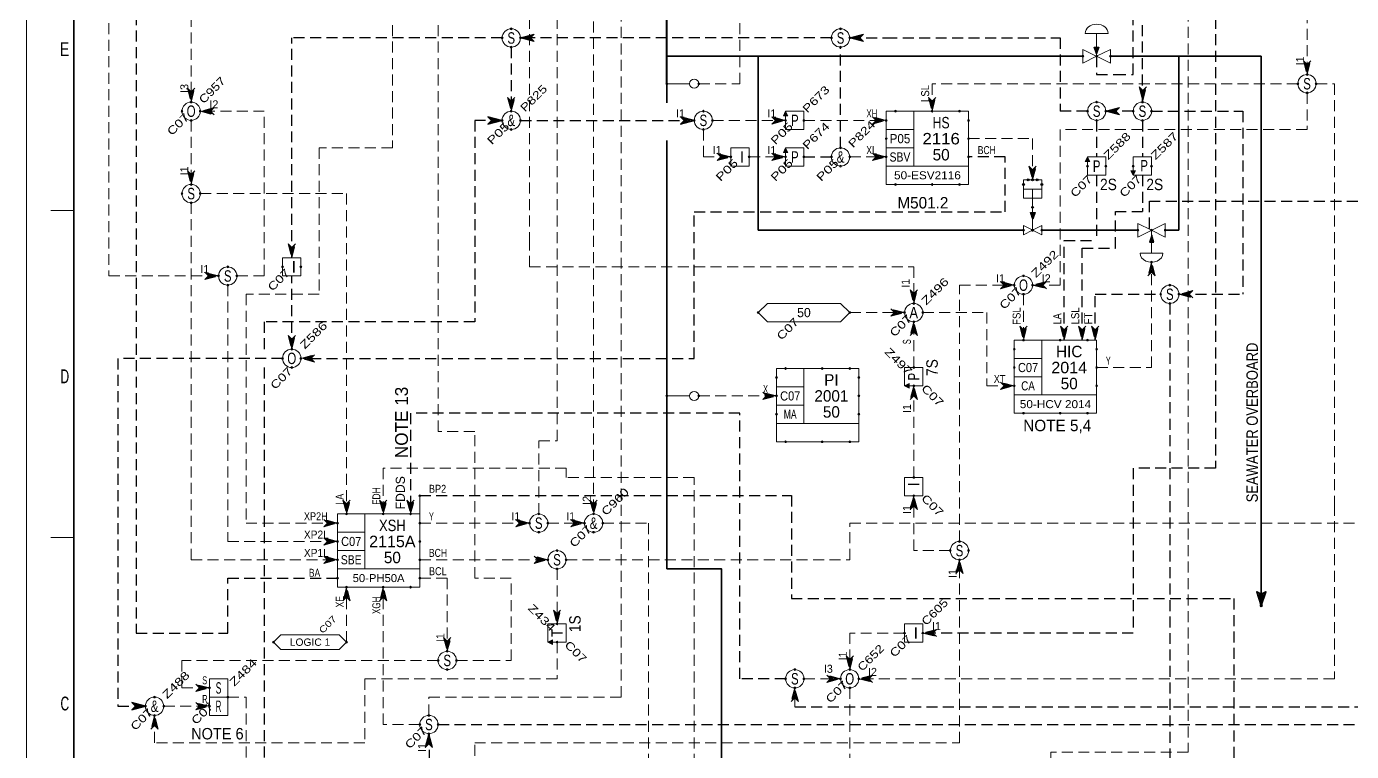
# Model space of a CAD drawing. Header units: millimetres. Extents: x 0 to 841, y 0 to 594.
# Drawn here: x 0 to 289.7, y 180.1 to 338.5 of the extents above; entities that cross this region are included whole.
import ezdxf
from ezdxf.enums import TextEntityAlignment as Align

# ---------------------------------------------------------------- set-up
doc = ezdxf.new("R2010")
doc.units = ezdxf.units.MM
doc.header["$LTSCALE"] = 0.8
doc.header["$PDMODE"] = 32
doc.header["$PDSIZE"] = 0.4
doc.linetypes.add('MEDIUM_DASHED', pattern=[4.5, 3, -1.5])
for name, color, linetype, lineweight in [('1', 7, 'Continuous', 13), ('12', 7, 'Continuous', 25), ('14', 7, 'MEDIUM_DASHED', 25), ('30', 7, 'Continuous', 35), ('34', 7, 'Continuous', 25), ('40', 7, 'Continuous', 35), ('46', 7, 'MEDIUM_DASHED', 13), ('47', 7, 'Continuous', 13), ('48', 7, 'Continuous', 13), ('50', 7, 'Continuous', 25), ('9', 7, 'Continuous', 13)]:
    doc.layers.add(name, color=color, linetype=linetype, lineweight=lineweight)
doc.layers.add('45', color=7, linetype='Continuous')

msp = doc.modelspace()

# ---------------------------------------------------------------- linework, layer by layer
at = {"layer": '1'}
for p, q in [((10.3331, 298.3181), (5.3213, 298.3181)), ((10.3331, 226.8378), (5.3213, 226.8378))]:
    msp.add_line(p, q, dxfattribs=at)
at = {"layer": '1', "lineweight": 35}
msp.add_lwpolyline([(829.263, 112.0142), (829.263, 582.2276), (10.3331, 582.2276), (10.3331, 10.3819)], dxfattribs=at)
at = {"layer": '12', "lineweight": 13}
msp.add_lwpolyline([(0, 594), (841, 594), (841, 0), (0, 0)], close=True, dxfattribs=at)
at = {"layer": '14'}
for p, q in [((244, 322), (244, 459.4472)), ((58, 288), (58, 336)), ((104, 336), (58, 336)), ((106, 334), (106, 320)), ((176, 336), (108, 336)), ((178, 312), (178, 334)), ((226, 336), (226, 320)), ((232, 320), (226, 320)), ((242, 320), (236, 320)), ((108, 318), (144, 318)), ((234, 318), (234, 310)), ((244, 318), (244, 310)), ((170, 310), (176, 310)), ((234, 306), (234, 291.7858)), ((244, 306), (244, 298.089)), ((58, 268), (58, 284)), ((252, 280), (266, 280)), ((250, 278), (250, 72)), ((20, 266), (20, 190)), ((56, 266), (20.3, 266)), ((52, 264), (52, 178)), ((86, 236.0465), (167.2402, 236.0465)), ((168, 189.8858), (605.752, 189.8858)), ((88.078, 184.052), (88.078, 150.6236))]:
    msp.add_line(p, q, dxfattribs=at)
for points in [[(260, 542), (260, 258), (260, 258), (260, 242), (242, 242), (242, 206), (196, 206)], [(234, 332), (234, 328), (238, 328), (242, 328), (242, 432), (249.8709, 432)], [(114, 370), (24, 370), (24, 206)], [(180, 336), (188, 336), (226, 336)], [(246, 320), (266, 320), (266, 280)], [(104, 318), (98, 318), (98, 274), (52, 274), (52, 268)], [(62, 266), (146, 266), (146, 298), (214, 298), (214, 310), (206, 310)], [(245.522, 294.3622), (245.522, 300.3622), (326.0339, 300.3622)], [(230.8102, 270), (230.8102, 290.1047), (238.0906, 290.1047), (238.0906, 298.089), (244, 298.089)], [(226.8898, 270), (226.8898, 291.7858), (234, 291.7858)], [(233.6646, 270), (233.6646, 280), (248, 280)], [(20, 266), (20, 190), (26, 190)], [(166, 196), (156, 196), (156, 254), (84, 254), (84, 232)], [(167.2402, 236.0465), (167.2402, 213.5252), (264, 213.5252), (264, 115.1598), (606.6252, 115.1598)], [(24, 206), (44, 206), (44, 218), (68, 218)], [(90, 186), (352, 186), (352, 202)]]:
    msp.add_lwpolyline(points, dxfattribs=at)
at = {"layer": '30'}
for p, q in [((270, 213.5), (270, 214)), ((270, 213), (270, 212.5))]:
    msp.add_line(p, q, dxfattribs=at)
for points in [[(270, 212), (269, 215), (270, 214.5), (271, 215)], [(269.5, 214.5), (270, 213), (270.5, 214.5), (270, 214)]]:
    msp.add_lwpolyline(points, close=True, dxfattribs=at)
for p in [(270, 214.5), (270, 212)]:
    msp.add_point(p, dxfattribs=at)
at = {"layer": '34'}
for points in [[(108, 336), (111, 336.8), (110.2, 336), (111, 335.2)], [(108.4, 336), (110.6, 336.6), (110, 336), (110.6, 335.4)], [(108.8, 336), (110.2, 336.4), (109.8, 336), (110.2, 335.6)], [(109.2, 336), (109.8, 336.2), (109.6, 336), (109.8, 335.8)], [(180, 336), (183, 336.8), (182.2, 336), (183, 335.2)], [(180.4, 336), (182.6, 336.6), (182, 336), (182.6, 335.4)], [(180.8, 336), (182.2, 336.4), (181.8, 336), (182.2, 335.6)], [(181.2, 336), (181.8, 336.2), (181.6, 336), (181.8, 335.8)], [(103.9063, 318), (100.9063, 318.8), (101.7063, 318), (100.9063, 317.2)], [(146, 318), (143, 318.8), (143.8, 318), (143, 317.2)], [(236, 320), (239, 320.8), (238.2, 320), (239, 319.2)], [(236.4, 320), (238.6, 320.6), (238, 320), (238.6, 319.4)], [(236.8, 320), (238.2, 320.4), (237.8, 320), (238.2, 319.6)], [(237.2, 320), (237.8, 320.2), (237.6, 320), (237.8, 319.8)], [(103.5063, 318), (101.3063, 318.6), (101.9063, 318), (101.3063, 317.4)], [(103.1063, 318), (101.7063, 318.4), (102.1063, 318), (101.7063, 317.6)], [(102.7063, 318), (102.1063, 318.2), (102.3063, 318), (102.1063, 317.8)], [(145.6, 318), (143.4, 318.6), (144, 318), (143.4, 317.4)], [(145.2, 318), (143.8, 318.4), (144.2, 318), (143.8, 317.6)], [(144.8, 318), (144.2, 318.2), (144.4, 318), (144.2, 317.8)], [(26, 190), (23, 190.8), (23.8, 190), (23, 189.2)], [(25.6, 190), (23.4, 190.6), (24, 190), (23.4, 189.4)], [(25.2, 190), (23.8, 190.4), (24.2, 190), (23.8, 189.6)], [(24.8, 190), (24.2, 190.2), (24.4, 190), (24.2, 189.8)], [(88, 184), (87.2, 181), (88, 181.8), (88.8, 181)], [(88, 183.6), (87.4, 181.4), (88, 182), (88.6, 181.4)], [(88, 183.2), (87.6, 181.8), (88, 182.2), (88.4, 181.8)], [(88, 182.8), (87.8, 182.2), (88, 182.4), (88.2, 182.2)]]:
    msp.add_lwpolyline(points, close=True, dxfattribs=at)
at = {"layer": '40'}
for p, q in [((140, 332), (140, 445.5)), ((140, 332), (168, 332)), ((160, 332), (160, 294)), ((168, 332), (231, 332)), ((237, 332), (250, 332)), ((250, 332), (270, 332)), ((252, 294), (252, 332)), ((270, 332), (270, 214.5)), ((140, 321.811), (140, 326)), ((140, 246), (140, 313.622)), ((160, 294), (218, 294)), ((222, 294), (243, 294)), ((249, 294), (252, 294)), ((140, 220), (140, 246))]:
    msp.add_line(p, q, dxfattribs=at)
at = {"layer": '40', "lineweight": 40}
msp.add_line((140, 326), (140, 430), dxfattribs=at)
at = {"layer": '40'}
msp.add_lwpolyline([(126, 100), (152, 100), (152, 220), (140, 220)], dxfattribs=at)
at = {"layer": '46'}
for p, q in [((170, 196), (178, 196)), ((168, 189.8858), (168, 194))]:
    msp.add_line(p, q, dxfattribs=at)
for points in [[(94, 200), (106, 200), (106, 218), (98, 218), (98, 250), (90, 250), (90, 470), (144, 470), (144, 514), (268, 514), (265, 514.8), (265.8, 514), (265, 513.2), (268, 514)], [(430, 500), (90, 500), (90, 486), (70, 486), (70, 344), (110, 344), (110, 292), (110, 286), (194, 286), (194, 278), (194.8, 281), (194, 280.2), (193.2, 281), (194, 278)], [(246, 468), (246, 342), (254, 342), (254, 236)], [(124, 444), (124, 232), (124.8, 235), (124, 234.2), (123.2, 235), (124, 232)], [(42, 440), (18, 440), (18, 284), (42, 284), (39, 284.8), (39.8, 284), (39, 283.2), (42, 284)], [(80, 418), (80, 312), (64, 312), (64, 280), (48, 280), (48, 230), (68, 230)], [(342, 410), (280, 410), (280, 328), (280.8, 331), (280, 330.2), (279.2, 331), (280, 328)], [(88, 188), (88, 192), (130, 192), (130, 384), (148, 384), (145, 384.8), (145.8, 384), (145, 383.2), (148, 384)], [(410, 294), (410, 336), (294, 336), (294, 376), (136, 376), (136, 348), (36, 348), (36, 322), (36.8, 325), (36, 324.2), (35.2, 325), (36, 322)], [(147, 326), (156, 326), (156, 358), (182, 358), (179, 358.8), (179.8, 358), (179, 357.2), (182, 358)], [(112, 232), (112, 248), (116, 248), (116, 356), (115.2, 353), (116, 353.8), (116.8, 353), (116, 356)], [(282, 326), (286, 326), (286, 234), (286, 234), (286, 212), (286, 212), (286, 196), (182, 196), (185, 195.2), (184.2, 196), (185, 196.8), (182, 196)], [(278, 326), (198, 326), (198, 320), (198.8, 323), (198, 322.2), (197.2, 323), (198, 320)], [(280, 324), (280, 316), (226, 316), (226, 282), (220, 282), (223, 281.2), (222.2, 282), (223, 282.8), (220, 282)], [(46, 284), (52, 284), (52, 320), (38, 320), (41, 319.2), (40.2, 320), (41, 320.8), (38, 320)], [(150, 318), (166, 318), (163, 318.8), (163.8, 318), (163, 317.2), (166, 318)], [(170, 318), (188, 318), (185, 318.8), (185.8, 318), (185, 317.2), (188, 318)], [(36, 318), (36, 304), (36.8, 307), (36, 306.2), (35.2, 307), (36, 304)], [(148, 316), (148, 310), (154, 310), (151, 310.8), (151.8, 310), (151, 309.2), (154, 310)], [(206, 314), (220, 314), (220, 305), (220.8, 308), (220, 307.2), (219.2, 308), (220, 305)], [(158, 310), (166, 310), (163, 310.8), (163.8, 310), (163, 309.2), (166, 310)], [(180, 310), (188, 310), (185, 310.8), (185.8, 310), (185, 309.2), (188, 310)], [(38, 302), (70, 302), (70, 232), (70.8, 235), (70, 234.2), (69.2, 235), (70, 232)], [(36, 300), (36, 222), (68, 222), (65, 222.8), (65.8, 222), (65, 221.2), (68, 222)], [(234.0299, 264), (246, 264), (246, 287), (245.2, 284), (246, 284.8), (246.8, 284), (246, 287)], [(44, 282), (44, 226), (68, 226), (65, 226.8), (65.8, 226), (65, 225.2), (68, 226)], [(204, 226), (204, 282), (216, 282), (213, 282.8), (213.8, 282), (213, 281.2), (216, 282)], [(218, 280), (218, 270), (218.8, 273), (218, 272.2), (217.2, 273), (218, 270)], [(180, 276), (192, 276), (189, 276.8), (189.8, 276), (189, 275.2), (192, 276)], [(196, 276), (210, 276), (210, 260), (216, 260), (213, 260.8), (213.8, 260), (213, 259.2), (216, 260)], [(194, 264), (194, 274), (193.2, 271), (194, 271.8), (194.8, 271), (194, 274)], [(147, 257.7969), (164, 257.7969), (161, 258.5969), (161.8, 257.7969), (161, 256.9969), (164, 257.7969)], [(194, 240), (194, 260), (193.2, 257), (194, 257.8), (194.8, 257), (194, 260)], [(178, 170), (146, 170), (146, 240), (118, 240), (118, 242), (78, 242), (78, 232), (78.8, 235), (78, 234.2), (77.2, 235), (78, 232)], [(202, 224), (194, 224), (194, 236), (193.2, 233), (194, 233.8), (194.8, 233), (194, 236)], [(254, 236), (254, 236), (254, 180), (224, 180), (224, 96)], [(86, 230), (110, 230), (107, 230.8), (107.8, 230), (107, 229.2), (110, 230)], [(114, 230), (122, 230), (119, 230.8), (119.8, 230), (119, 229.2), (122, 230)], [(118, 222), (180, 222), (180, 230), (522.0055, 230)], [(126, 230), (136, 230), (136, 158), (126, 158), (126, 148), (126.8, 151), (126, 150.2), (125.2, 151), (126, 148)], [(62, 168), (62, 172), (98, 172), (98, 182), (204, 182), (204, 222), (203.2, 219), (204, 219.8), (204.8, 219), (204, 222)], [(86, 222), (114, 222), (111, 222.8), (111.8, 222), (111, 221.2), (114, 222)], [(86, 218), (92, 218), (92, 202), (92.8, 205), (92, 204.2), (91.2, 205), (92, 202)], [(116, 220), (116, 208), (116.8, 211), (116, 210.2), (115.2, 211), (116, 208)], [(70, 204), (70, 216), (69.2, 213), (70, 213.8), (70.8, 213), (70, 216)], [(86, 186), (78, 186), (78, 216), (77.2, 213), (78, 213.8), (78.8, 213), (78, 216)], [(192, 206), (180, 206), (180, 198), (180.8, 201), (180, 200.2), (179.2, 201), (180, 198)], [(116, 204), (116, 196), (74, 196), (74, 182), (28, 182), (28, 188), (27.2, 185), (28, 185.8), (28.8, 185), (28, 188)], [(90, 200), (34, 200), (34, 194), (40, 194), (37, 194.8), (37.8, 194), (37, 193.2), (40, 194)], [(44, 192), (48, 192), (48, 166), (60, 166), (57, 166.8), (57.8, 166), (57, 165.2), (60, 166)], [(180, 194), (180, 172), (180.8, 175), (180, 174.2), (179.2, 175), (180, 172)], [(30, 190), (40, 190), (37, 190.8), (37.8, 190), (37, 189.2), (40, 190)]]:
    msp.add_lwpolyline(points, dxfattribs=at)
for points in [[(280, 328.4), (280.6, 330.6), (280, 330), (279.4, 330.6)], [(280, 328.8), (280.4, 330.2), (280, 329.8), (279.6, 330.2)], [(280, 329.2), (280.2, 329.8), (280, 329.6), (279.8, 329.8)], [(36, 322.4), (36.6, 324.6), (36, 324), (35.4, 324.6)], [(244.0772, 322.2976), (244.8772, 325.2976), (244.0772, 324.4976), (243.2772, 325.2976)], [(244.0772, 322.6976), (244.6772, 324.8976), (244.0772, 324.2976), (243.4772, 324.8976)], [(244.0772, 323.0976), (244.4772, 324.4976), (244.0772, 324.0976), (243.6772, 324.4976)], [(36, 322.8), (36.4, 324.2), (36, 323.8), (35.6, 324.2)], [(36, 323.2), (36.2, 323.8), (36, 323.6), (35.8, 323.8)], [(106, 320), (106.8, 323), (106, 322.2), (105.2, 323)], [(106, 320.4), (106.6, 322.6), (106, 322), (105.4, 322.6)], [(106, 320.8), (106.4, 322.2), (106, 321.8), (105.6, 322.2)], [(106, 321.2), (106.2, 321.8), (106, 321.6), (105.8, 321.8)], [(198, 320.4), (198.6, 322.6), (198, 322), (197.4, 322.6)], [(198, 320.8), (198.4, 322.2), (198, 321.8), (197.6, 322.2)], [(198, 321.2), (198.2, 321.8), (198, 321.6), (197.8, 321.8)], [(244.0772, 323.4976), (244.2772, 324.0976), (244.0772, 323.8976), (243.8772, 324.0976)], [(38.4, 320), (40.6, 319.4), (40, 320), (40.6, 320.6)], [(38.8, 320), (40.2, 319.6), (39.8, 320), (40.2, 320.4)], [(39.2, 320), (39.8, 319.8), (39.6, 320), (39.8, 320.2)], [(165.6, 318), (163.4, 318.6), (164, 318), (163.4, 317.4)], [(165.2, 318), (163.8, 318.4), (164.2, 318), (163.8, 317.6)], [(164.8, 318), (164.2, 318.2), (164.4, 318), (164.2, 317.8)], [(187.6, 318), (185.4, 318.6), (186, 318), (185.4, 317.4)], [(187.2, 318), (185.8, 318.4), (186.2, 318), (185.8, 317.6)], [(186.8, 318), (186.2, 318.2), (186.4, 318), (186.2, 317.8)], [(153.6, 310), (151.4, 310.6), (152, 310), (151.4, 309.4)], [(153.2, 310), (151.8, 310.4), (152.2, 310), (151.8, 309.6)], [(152.8, 310), (152.2, 310.2), (152.4, 310), (152.2, 309.8)], [(165.6, 310), (163.4, 310.6), (164, 310), (163.4, 309.4)], [(165.2, 310), (163.8, 310.4), (164.2, 310), (163.8, 309.6)], [(164.8, 310), (164.2, 310.2), (164.4, 310), (164.2, 309.8)], [(187.6, 310), (185.4, 310.6), (186, 310), (185.4, 309.4)], [(187.2, 310), (185.8, 310.4), (186.2, 310), (185.8, 309.6)], [(186.8, 310), (186.2, 310.2), (186.4, 310), (186.2, 309.8)], [(220, 305.4), (220.6, 307.6), (220, 307), (219.4, 307.6)], [(220, 305.8), (220.4, 307.2), (220, 306.8), (219.6, 307.2)], [(36, 304.4), (36.6, 306.6), (36, 306), (35.4, 306.6)], [(36, 304.8), (36.4, 306.2), (36, 305.8), (35.6, 306.2)], [(36, 305.2), (36.2, 305.8), (36, 305.6), (35.8, 305.8)], [(220, 306.2), (220.2, 306.8), (220, 306.6), (219.8, 306.8)], [(58, 288), (58.8, 291), (58, 290.2), (57.2, 291)], [(58, 288.4), (58.6, 290.6), (58, 290), (57.4, 290.6)], [(58, 288.8), (58.4, 290.2), (58, 289.8), (57.6, 290.2)], [(58, 289.2), (58.2, 289.8), (58, 289.6), (57.8, 289.8)], [(41.6, 284), (39.4, 284.6), (40, 284), (39.4, 283.4)], [(41.2, 284), (39.8, 284.4), (40.2, 284), (39.8, 283.6)], [(40.8, 284), (40.2, 284.2), (40.4, 284), (40.2, 283.8)], [(246, 286.6), (245.4, 284.4), (246, 285), (246.6, 284.4)], [(246, 286.2), (245.6, 284.8), (246, 285.2), (246.4, 284.8)], [(246, 285.8), (245.8, 285.2), (246, 285.4), (246.2, 285.2)], [(215.6, 282), (213.4, 282.6), (214, 282), (213.4, 281.4)], [(215.2, 282), (213.8, 282.4), (214.2, 282), (213.8, 281.6)], [(214.8, 282), (214.2, 282.2), (214.4, 282), (214.2, 281.8)], [(220.4, 282), (222.6, 281.4), (222, 282), (222.6, 282.6)], [(220.8, 282), (222.2, 281.6), (221.8, 282), (222.2, 282.4)], [(221.2, 282), (221.8, 281.8), (221.6, 282), (221.8, 282.2)], [(194, 278.4), (194.6, 280.6), (194, 280), (193.4, 280.6)], [(194, 278.8), (194.4, 280.2), (194, 279.8), (193.6, 280.2)], [(194, 279.2), (194.2, 279.8), (194, 279.6), (193.8, 279.8)], [(252, 280), (255, 279.2), (254.2, 280), (255, 280.8)], [(252.4, 280), (254.6, 279.4), (254, 280), (254.6, 280.6)], [(252.8, 280), (254.2, 279.6), (253.8, 280), (254.2, 280.4)], [(253.2, 280), (253.8, 279.8), (253.6, 280), (253.8, 280.2)], [(191.6, 276), (189.4, 276.6), (190, 276), (189.4, 275.4)], [(191.2, 276), (189.8, 276.4), (190.2, 276), (189.8, 275.6)], [(190.8, 276), (190.2, 276.2), (190.4, 276), (190.2, 275.8)], [(194, 273.6), (193.4, 271.4), (194, 272), (194.6, 271.4)], [(194, 273.2), (193.6, 271.8), (194, 272.2), (194.4, 271.8)], [(194, 272.8), (193.8, 272.2), (194, 272.4), (194.2, 272.2)], [(218, 270.4), (218.6, 272.6), (218, 272), (217.4, 272.6)], [(226.8898, 270), (227.6898, 273), (226.8898, 272.2), (226.0898, 273)], [(226.8898, 270.4), (227.4898, 272.6), (226.8898, 272), (226.2898, 272.6)], [(230.8102, 270), (231.6102, 273), (230.8102, 272.2), (230.0102, 273)], [(230.8102, 270.4), (231.4102, 272.6), (230.8102, 272), (230.2102, 272.6)], [(233.6646, 270), (234.4646, 273), (233.6646, 272.2), (232.8646, 273)], [(233.6646, 270.4), (234.2646, 272.6), (233.6646, 272), (233.0646, 272.6)], [(58, 268), (58.8, 271), (58, 270.2), (57.2, 271)], [(58, 268.4), (58.6, 270.6), (58, 270), (57.4, 270.6)], [(58, 268.8), (58.4, 270.2), (58, 269.8), (57.6, 270.2)], [(58, 269.2), (58.2, 269.8), (58, 269.6), (57.8, 269.8)], [(218, 270.8), (218.4, 272.2), (218, 271.8), (217.6, 272.2)], [(218, 271.2), (218.2, 271.8), (218, 271.6), (217.8, 271.8)], [(226.8898, 270.8), (227.2898, 272.2), (226.8898, 271.8), (226.4898, 272.2)], [(226.8898, 271.2), (227.0898, 271.8), (226.8898, 271.6), (226.6898, 271.8)], [(230.8102, 270.8), (231.2102, 272.2), (230.8102, 271.8), (230.4102, 272.2)], [(230.8102, 271.2), (231.0102, 271.8), (230.8102, 271.6), (230.6102, 271.8)], [(233.6646, 270.8), (234.0646, 272.2), (233.6646, 271.8), (233.2646, 272.2)], [(233.6646, 271.2), (233.8646, 271.8), (233.6646, 271.6), (233.4646, 271.8)], [(60, 266), (63, 266.8), (62.2, 266), (63, 265.2)], [(60.4, 266), (62.6, 266.6), (62, 266), (62.6, 265.4)], [(60.8, 266), (62.2, 266.4), (61.8, 266), (62.2, 265.6)], [(61.2, 266), (61.8, 266.2), (61.6, 266), (61.8, 265.8)], [(163.6, 257.7969), (161.4, 258.3969), (162, 257.7969), (161.4, 257.1969)], [(163.2, 257.7969), (161.8, 258.1969), (162.2, 257.7969), (161.8, 257.3969)], [(162.8, 257.7969), (162.2, 257.9969), (162.4, 257.7969), (162.2, 257.5969)], [(194, 259.6), (193.4, 257.4), (194, 258), (194.6, 257.4)], [(194, 259.2), (193.6, 257.8), (194, 258.2), (194.4, 257.8)], [(194, 258.8), (193.8, 258.2), (194, 258.4), (194.2, 258.2)], [(215.6, 260), (213.4, 260.6), (214, 260), (213.4, 259.4)], [(215.2, 260), (213.8, 260.4), (214.2, 260), (213.8, 259.6)], [(214.8, 260), (214.2, 260.2), (214.4, 260), (214.2, 259.8)], [(84, 232), (84.8, 235), (84, 234.2), (83.2, 235)], [(194, 235.6), (193.4, 233.4), (194, 234), (194.6, 233.4)], [(194, 235.2), (193.6, 233.8), (194, 234.2), (194.4, 233.8)], [(194, 234.8), (193.8, 234.2), (194, 234.4), (194.2, 234.2)], [(70, 232.4), (70.6, 234.6), (70, 234), (69.4, 234.6)], [(70, 232.8), (70.4, 234.2), (70, 233.8), (69.6, 234.2)], [(70, 233.2), (70.2, 233.8), (70, 233.6), (69.8, 233.8)], [(78, 232.4), (78.6, 234.6), (78, 234), (77.4, 234.6)], [(78, 232.8), (78.4, 234.2), (78, 233.8), (77.6, 234.2)], [(78, 233.2), (78.2, 233.8), (78, 233.6), (77.8, 233.8)], [(84, 232.4), (84.6, 234.6), (84, 234), (83.4, 234.6)], [(84, 232.8), (84.4, 234.2), (84, 233.8), (83.6, 234.2)], [(84, 233.2), (84.2, 233.8), (84, 233.6), (83.8, 233.8)], [(124, 232.4), (124.6, 234.6), (124, 234), (123.4, 234.6)], [(124, 232.8), (124.4, 234.2), (124, 233.8), (123.6, 234.2)], [(124, 233.2), (124.2, 233.8), (124, 233.6), (123.8, 233.8)], [(68, 230), (65, 230.8), (65.8, 230), (65, 229.2)], [(67.6, 230), (65.4, 230.6), (66, 230), (65.4, 229.4)], [(67.2, 230), (65.8, 230.4), (66.2, 230), (65.8, 229.6)], [(66.8, 230), (66.2, 230.2), (66.4, 230), (66.2, 229.8)], [(109.6, 230), (107.4, 230.6), (108, 230), (107.4, 229.4)], [(109.2, 230), (107.8, 230.4), (108.2, 230), (107.8, 229.6)], [(108.8, 230), (108.2, 230.2), (108.4, 230), (108.2, 229.8)], [(121.6, 230), (119.4, 230.6), (120, 230), (119.4, 229.4)], [(121.2, 230), (119.8, 230.4), (120.2, 230), (119.8, 229.6)], [(120.8, 230), (120.2, 230.2), (120.4, 230), (120.2, 229.8)], [(67.6, 226), (65.4, 226.6), (66, 226), (65.4, 225.4)], [(67.2, 226), (65.8, 226.4), (66.2, 226), (65.8, 225.6)], [(66.8, 226), (66.2, 226.2), (66.4, 226), (66.2, 225.8)], [(67.6, 222), (65.4, 222.6), (66, 222), (65.4, 221.4)], [(67.2, 222), (65.8, 222.4), (66.2, 222), (65.8, 221.6)], [(66.8, 222), (66.2, 222.2), (66.4, 222), (66.2, 221.8)], [(113.6, 222), (111.4, 222.6), (112, 222), (111.4, 221.4)], [(113.2, 222), (111.8, 222.4), (112.2, 222), (111.8, 221.6)], [(112.8, 222), (112.2, 222.2), (112.4, 222), (112.2, 221.8)], [(204, 221.6), (203.4, 219.4), (204, 220), (204.6, 219.4)], [(204, 221.2), (203.6, 219.8), (204, 220.2), (204.4, 219.8)], [(204, 220.8), (203.8, 220.2), (204, 220.4), (204.2, 220.2)], [(70, 215.6), (69.4, 213.4), (70, 214), (70.6, 213.4)], [(70, 215.2), (69.6, 213.8), (70, 214.2), (70.4, 213.8)], [(70, 214.8), (69.8, 214.2), (70, 214.4), (70.2, 214.2)], [(78, 215.6), (77.4, 213.4), (78, 214), (78.6, 213.4)], [(78, 215.2), (77.6, 213.8), (78, 214.2), (78.4, 213.8)], [(78, 214.8), (77.8, 214.2), (78, 214.4), (78.2, 214.2)], [(116, 208.4), (116.6, 210.6), (116, 210), (115.4, 210.6)], [(116, 208.8), (116.4, 210.2), (116, 209.8), (115.6, 210.2)], [(116, 209.2), (116.2, 209.8), (116, 209.6), (115.8, 209.8)], [(196, 206), (199, 205.2), (198.2, 206), (199, 206.8)], [(196.4, 206), (198.6, 205.4), (198, 206), (198.6, 206.6)], [(196.8, 206), (198.2, 205.6), (197.8, 206), (198.2, 206.4)], [(197.2, 206), (197.8, 205.8), (197.6, 206), (197.8, 206.2)], [(92, 202.4), (92.6, 204.6), (92, 204), (91.4, 204.6)], [(92, 202.8), (92.4, 204.2), (92, 203.8), (91.6, 204.2)], [(92, 203.2), (92.2, 203.8), (92, 203.6), (91.8, 203.8)], [(180, 198.4), (180.6, 200.6), (180, 200), (179.4, 200.6)], [(180, 198.8), (180.4, 200.2), (180, 199.8), (179.6, 200.2)], [(180, 199.2), (180.2, 199.8), (180, 199.6), (179.8, 199.8)], [(39.6, 194), (37.4, 194.6), (38, 194), (37.4, 193.4)], [(39.2, 194), (37.8, 194.4), (38.2, 194), (37.8, 193.6)], [(38.8, 194), (38.2, 194.2), (38.4, 194), (38.2, 193.8)], [(178, 196), (175, 196.8), (175.8, 196), (175, 195.2)], [(177.6, 196), (175.4, 196.6), (176, 196), (175.4, 195.4)], [(177.2, 196), (175.8, 196.4), (176.2, 196), (175.8, 195.6)], [(176.8, 196), (176.2, 196.2), (176.4, 196), (176.2, 195.8)], [(182.4, 196), (184.6, 195.4), (184, 196), (184.6, 196.6)], [(182.8, 196), (184.2, 195.6), (183.8, 196), (184.2, 196.4)], [(183.2, 196), (183.8, 195.8), (183.6, 196), (183.8, 196.2)], [(168, 194), (167.2, 191), (168, 191.8), (168.8, 191)], [(168, 193.6), (167.4, 191.4), (168, 192), (168.6, 191.4)], [(168, 193.2), (167.6, 191.8), (168, 192.2), (168.4, 191.8)], [(168, 192.8), (167.8, 192.2), (168, 192.4), (168.2, 192.2)], [(39.6, 190), (37.4, 190.6), (38, 190), (37.4, 189.4)], [(39.2, 190), (37.8, 190.4), (38.2, 190), (37.8, 189.6)], [(38.8, 190), (38.2, 190.2), (38.4, 190), (38.2, 189.8)], [(28, 187.6), (27.4, 185.4), (28, 186), (28.6, 185.4)], [(28, 187.2), (27.6, 185.8), (28, 186.2), (28.4, 185.8)], [(28, 186.8), (27.8, 186.2), (28, 186.4), (28.2, 186.2)]]:
    msp.add_lwpolyline(points, close=True, dxfattribs=at)
at = {"layer": '47'}
for p, q in [((231.5, 337), (236.5, 337)), ((234, 332), (234, 337)), ((140, 326), (145, 326)), ((246, 294), (246, 289)), ((243.5, 289), (248.5, 289)), ((140, 257.7969), (145, 257.7969))]:
    msp.add_line(p, q, dxfattribs=at)
for points in [[(234, 332), (237, 333.5), (237, 330.5), (231, 333.5), (231, 330.5)], [(220, 294), (222, 295), (222, 293), (218, 295), (218, 293)], [(246, 294), (249, 292.5), (249, 295.5), (243, 292.5), (243, 295.5)]]:
    msp.add_lwpolyline(points, close=True, dxfattribs=at)
for centre in [(146, 326), (146, 257.7969)]:
    msp.add_circle(centre, 1, dxfattribs=at)
for centre, start_param, end_param in [((234, 337), 6.28318531, 9.42477796), ((246, 289), 3.14159265, 6.28318531)]:
    msp.add_ellipse(centre, major_axis=(2.5, 0), ratio=0.8, start_param=start_param, end_param=end_param, dxfattribs=at)
for p in [(231, 332), (234, 332), (237, 332), (140, 326), (147, 326), (218, 294), (220, 294), (222, 294), (243, 294), (246, 294), (249, 294), (246, 287), (140, 257.7969), (147, 257.7969)]:
    msp.add_point(p, dxfattribs=at)
at = {"layer": '48'}
for p, q in [((194, 320), (194, 308)), ((188, 316), (194, 316)), ((188, 312), (194, 312)), ((222, 270), (222, 258)), ((170, 263.7969), (170, 251.7969)), ((216, 266), (222, 266)), ((216, 262), (222, 262)), ((164, 259.7969), (170, 259.7969)), ((164, 255.7969), (170, 255.7969)), ((86, 236), (86, 232)), ((74, 232), (74, 220)), ((68, 228), (74, 228)), ((68, 224), (74, 224)), ((40, 192), (44, 192))]:
    msp.add_line(p, q, dxfattribs=at)
for points in [[(166, 320), (165.5, 319), (166.5, 319)], [(166, 316), (170, 316), (170, 320), (166, 320)], [(188, 320), (206, 320), (206, 308), (188, 308)], [(154, 308), (158, 308), (158, 312), (154, 312)], [(166, 312), (165.5, 311), (166.5, 311)], [(166, 308), (170, 308), (170, 312), (166, 312)], [(232, 310), (231.5, 309), (232.5, 309)], [(232, 306), (236, 306), (236, 310), (232, 310)], [(242, 310), (246, 310), (246, 306), (242, 306)], [(242, 306), (241.5, 307), (242.5, 307)], [(56, 284), (60, 284), (60, 288), (56, 288)], [(160, 276), (162, 278), (178, 278), (180, 276), (178, 274), (162, 274)], [(216, 270), (234, 270), (234, 258), (216, 258)], [(164, 263.7969), (182, 263.7969), (182, 251.7969), (164, 251.7969)], [(196, 260), (196, 264), (192, 264), (192, 260)], [(192, 260), (193, 259.5), (193, 260.5)], [(192, 236), (192, 240), (196, 240), (196, 236)], [(68, 232), (86, 232), (86, 220), (68, 220)], [(118, 204), (118, 208), (114, 208), (114, 204)], [(192, 204), (196, 204), (196, 208), (192, 208)], [(70, 204), (68.4, 202.4), (55.6, 202.4), (54, 204), (55.6, 205.6), (68.4, 205.6)], [(114, 204), (115, 203.5), (115, 204.5)], [(40, 196), (44, 196), (44, 188), (40, 188)]]:
    msp.add_lwpolyline(points, close=True, dxfattribs=at)
for points in [[(165.6378, 319.1024), (166.0315, 319.7323), (166.3465, 319.1024), (165.7953, 319.1024), (166.0315, 319.4961), (166.189, 319.1811), (165.9528, 319.1811)], [(165.6378, 311.1024), (166.0315, 311.7323), (166.3465, 311.1024), (165.7953, 311.1024), (166.0315, 311.4961), (166.189, 311.1811), (165.9528, 311.1811)], [(188, 308), (188, 304), (206, 304), (206, 308)], [(231.6378, 309.1024), (232.0315, 309.7323), (232.3465, 309.1024), (231.7953, 309.1024), (232.0315, 309.4961), (232.189, 309.1811), (231.9528, 309.1811)], [(241.6378, 306.8976), (242.0315, 306.2677), (242.3465, 306.8976), (241.7953, 306.8976), (242.0315, 306.5039), (242.189, 306.8189), (241.9528, 306.8189)], [(192.8976, 259.6378), (192.2677, 260.0315), (192.8976, 260.3465), (192.8976, 259.7953), (192.5039, 260.0315), (192.8189, 260.189), (192.8189, 259.9528)], [(216, 258), (216, 254), (234, 254), (234, 258)], [(164, 251.7969), (164, 247.7969), (182, 247.7969), (182, 251.7969)], [(68, 220), (68, 216), (86, 216), (86, 220)], [(114.8976, 203.6378), (114.2677, 204.0315), (114.8976, 204.3465), (114.8976, 203.7953), (114.5039, 204.0315), (114.8189, 204.189), (114.8189, 203.9528)]]:
    msp.add_lwpolyline(points, dxfattribs=at)
for centre in [(106, 336), (178, 336), (280, 326), (36, 320), (234, 320), (244, 320), (106, 318), (148, 318), (178, 310), (36, 302), (44, 284), (218, 282), (250, 280), (194, 276), (58, 266), (112, 230), (124, 230), (204, 224), (116, 222), (92, 200), (168, 196), (180, 196), (28, 190), (88, 186)]:
    msp.add_circle(centre, 2, dxfattribs=at)
for p in [(104, 336), (106, 338), (108, 336), (176, 336), (178, 338), (180, 336), (106, 334), (178, 334), (280, 328), (278, 326), (282, 326), (36, 322), (234, 322), (244, 322), (280, 324), (34, 320), (38, 320), (106, 320), (148, 320), (190, 320), (198, 320), (204, 320), (232, 320), (236, 320), (242, 320), (246, 320), (36, 318), (104, 318), (106, 316), (108, 318), (146, 318), (148, 316), (150, 318), (166, 318), (170, 318), (188, 318), (206, 318), (234, 318), (244, 318), (188, 314), (206, 314), (154, 310), (158, 310), (166, 310), (170, 310), (176, 310), (178, 312), (180, 310), (188, 310), (206, 310), (178, 308), (232, 308), (236, 308), (242, 308), (246, 308), (34, 302), (36, 304), (38, 302), (190, 304), (198, 304), (204, 304), (36, 300), (42, 284), (44, 286), (46, 284), (56, 286), (60, 286), (218, 284), (44, 282), (216, 282), (220, 282), (250, 282), (194, 278), (218, 280), (248, 280), (250, 278), (252, 280), (160, 276), (180, 276), (192, 276), (196, 276), (194, 274), (218, 270), (226, 270), (232, 270), (58, 268), (216, 268), (234, 268), (56, 266), (58, 264), (60, 266), (166, 263.7969), (174, 263.7969), (180, 263.7969), (194, 264), (216, 264), (234, 264), (164, 261.7969), (182, 261.7969), (164, 257.7969), (182, 257.7969), (194, 260), (216, 260), (234, 260), (164, 253.7969), (182, 253.7969), (218, 254), (226, 254), (232, 254), (166, 247.7969), (174, 247.7969), (180, 247.7969), (194, 240), (86, 236), (194, 236), (70, 232), (78, 232), (84, 232), (112, 232), (124, 232), (68, 230), (86, 230), (110, 230), (114, 230), (122, 230), (126, 230), (68, 226), (86, 226), (112, 228), (124, 228), (204, 226), (116, 224), (202, 224), (206, 224), (68, 222), (86, 222), (114, 222), (116, 220), (118, 222), (204, 222), (68, 218), (86, 218), (70, 216), (78, 216), (84, 216), (116, 208), (192, 206), (196, 206), (54, 204), (70, 204), (116, 204), (90, 200), (92, 202), (94, 200), (92, 198), (168, 198), (180, 198), (40, 194), (166, 196), (168, 194), (170, 196), (178, 196), (180, 194), (182, 196), (28, 192), (44, 192), (26, 190), (30, 190), (40, 190), (28, 188), (86, 186), (88, 188), (90, 186), (88, 184)]:
    msp.add_point(p, dxfattribs=at)
at = {"layer": '50'}
for points in [[(233.9606, 332.5197), (233.4606, 334.0197), (234.4606, 334.0197)], [(220.0394, 296.378), (219.5394, 297.878), (220.5394, 297.878)], [(246.0394, 292.9173), (245.5394, 291.4173), (246.5394, 291.4173)]]:
    msp.add_lwpolyline(points, close=True, dxfattribs=at)
for points in [[(234, 332.7559), (233.6063, 333.937), (234.315, 333.937), (234, 332.9921), (233.7638, 333.8583), (234.1575, 333.8583), (234, 333.2283), (233.8425, 333.7795), (234, 333.7795), (234, 333.4646)], [(220.0787, 296.6142), (219.685, 297.7953), (220.3937, 297.7953), (220.0787, 296.8504), (219.8425, 297.7165), (220.2362, 297.7165), (220.0787, 297.0866), (219.9213, 297.6378), (220.0787, 297.6378), (220.0787, 297.3228)], [(246, 292.6772), (246.3937, 291.4961), (245.685, 291.4961), (246, 292.5197), (246.315, 291.5748), (245.8425, 291.5748), (246, 292.2835), (246.1575, 291.6535), (246, 291.6535), (246, 292.0472)]]:
    msp.add_lwpolyline(points, dxfattribs=at)
at = {"layer": '50', "lineweight": 13}
msp.add_lwpolyline([(220, 294), (220, 303), (218, 303), (218, 301), (222, 301), (222, 305), (218, 305), (218, 303), (222, 303)], dxfattribs=at)
at = {"layer": '50'}
for p in [(219, 305), (220, 305), (221, 305), (218, 304), (222, 304), (220, 299), (220, 297), (220, 294)]:
    msp.add_point(p, dxfattribs=at)
at = {"layer": '9'}
msp.add_lwpolyline([(0, 0), (841, 0), (841, 594), (0, 594)], close=True, dxfattribs=at)

# ---------------------------------------------------------------- texts
at = {"layer": '1'}
for s, width, p in [('E', 0.75, (9.3291, 332.0449)), ('D', 0.65, (9.3291, 260.5646)), ('C', 0.65, (9.3291, 189.0835))]:
    msp.add_text(s, height=3.02, dxfattribs=dict(at, width=width)).set_placement(p, align=Align.RIGHT)
at = {"layer": '12', "width": 0.85}
msp.add_text('SEAWATER OVERBOARD', height=2.5, rotation=90, dxfattribs=at).set_placement((269.2504, 251.9921), align=Align.CENTER)
at = {"layer": '12'}
msp.add_text('NOTE 13', height=2.8, rotation=90, dxfattribs=at).set_placement((83.4, 252), align=Align.CENTER)
msp.add_text('NOTE 5,4', height=2.5, dxfattribs=at).set_placement((217.9528, 250.0882))
at = {"layer": '45'}
for s, p in [('I1', (279.3748, 330)), ('I3', (35.3748, 324)), ('I1', (35.3748, 306)), ('I1', (193.0921, 281.415)), ('I1', (193.374, 254.0638)), ('I2', (123.3748, 234)), ('I1', (193.374, 232.0157)), ('I1', (203.374, 218.0157)), ('I1', (91.3748, 204)), ('I1', (179.3748, 200)), ('I1', (87.374, 180.0157))]:
    msp.add_text(s, height=1.75, rotation=90, dxfattribs=at).set_placement(p)
for s, width, p in [('LSL', 0.9, (197.3748, 322)), ('FSL', 0.9, (217.3748, 273.3031)), ('LA', 0.85, (226.2646, 273.4165)), ('LSL', 0.9, (230.185, 273.4165)), ('FT', 0.9, (233.0394, 273.4165)), ('S', 0.6, (193.374, 269.1031)), ('FDH', 0.8, (77.3748, 234)), ('LA', 0.85, (69.3748, 234)), ('XE', 0.8, (69.374, 211.5787)), ('XGH', 0.75, (77.374, 210.1496))]:
    msp.add_text(s, height=1.75, rotation=90, dxfattribs=dict(at, width=width)).set_placement(p)
for s, p in [('I2', (40, 320.6252)), ('I1', (142.0157, 318.626)), ('I1', (162.0157, 318.626)), ('I1', (150.0157, 310.626)), ('I1', (162.0157, 310.626)), ('I1', (38.0157, 284.626)), ('I1', (212.0157, 282.626)), ('I2', (222, 282.6252)), ('I1', (106.0157, 230.626)), ('I1', (118.0157, 230.626)), ('I1', (198, 206.6252)), ('I3', (174.3567, 197.3063)), ('I2', (184, 196.6252))]:
    msp.add_text(s, height=1.75, dxfattribs=at).set_placement(p)
for s, width, p in [('XH', 0.75, (183.6378, 318.626)), ('XL', 0.8, (183.6378, 310.626)), ('BCH', 0.8, (208, 310.6252)), ('Y', 0.6, (236, 264.6252)), ('XT', 0.85, (211.5079, 260.626)), ('X', 0.6, (161.0669, 258.4228)), ('BP2', 0.85, (88, 236.6252)), ('XP2H', 0.85, (60.6614, 230.626)), ('Y', 0.6, (88, 230.6252)), ('XP2L', 0.95, (60.6614, 226.626)), ('XP1L', 0.95, (60.6614, 222.626)), ('BCH', 0.8, (88, 222.6252)), ('BCL', 0.85, (88, 218.6252)), ('BA', 0.8, (61.7323, 218.2748)), ('S', 0.6, (38.4252, 194.7945)), ('R', 0.55, (38.4252, 190.7))]:
    msp.add_text(s, height=1.75, dxfattribs=dict(at, width=width)).set_placement(p)
at = {"layer": '46'}
msp.add_text('M501.2', height=2.5, dxfattribs=at).set_placement((196, 298.7496), align=Align.CENTER)
msp.add_text('FDDS', height=2, rotation=90, dxfattribs=at).set_placement((82.7323, 232.9921))
at = {"layer": '46', "width": 0.95}
msp.add_text('NOTE 6', height=2.5, dxfattribs=at).set_placement((36, 182.7496))
at = {"layer": '48'}
for s, width, p in [('S', 0.55, (41.9921, 192.7496)), ('R', 0.5, (42, 188.7496))]:
    msp.add_text(s, height=2.5, dxfattribs=dict(at, width=width)).set_placement(p, align=Align.CENTER)
at = {"layer": '50'}
for s, height, width, p in [('S', 2.5, 0.75, (106, 334.7496)), ('S', 2.5, 0.75, (178, 334.7496)), ('S', 2.5, 0.75, (280, 324.7496)), ('O', 2.5, 0.75, (36, 318.7496)), ('&', 2.5, 0.75, (106.0004, 316.7496)), ('S', 2.5, 0.75, (148, 316.7496)), ('P', 2.5, 0.75, (168, 316.7496)), ('HS', 2.5, 0.8, (199.9909, 316.2496)), ('S', 2.5, 0.75, (234, 318.7496)), ('S', 2.5, 0.75, (244, 318.7496)), ('P05', 2, 0.95, (191, 313)), ('2116', 2.5, 1.1, (199.9996, 312.7496)), ('P', 2.5, 0.75, (168, 308.7496)), ('&', 2.5, 0.75, (178.0004, 308.7496)), ('SBV', 2, 0.85, (190.9933, 309)), ('P', 2.5, 0.75, (234, 306.7496)), ('P', 2.5, 0.75, (244.3803, 306.848)), ('50-ESV2116', 1.75, 1.1, (197, 305.1252)), ('2S', 2.5, 0.9, (236.5815, 302.7496)), ('2S', 2.5, 0.9, (246.7083, 302.7496)), ('S', 2.5, 0.75, (36, 300.7496)), ('S', 2.5, 0.75, (44, 282.7496)), ('O', 2.5, 0.75, (218, 280.7496)), ('S', 2.5, 0.75, (250, 278.7496)), ('A', 2.5, 0.85, (193.9988, 274.7496)), ('O', 2.5, 0.75, (58, 264.7496)), ('C07', 2, 0.9, (219, 263)), ('2014', 2.5, 1.05, (228, 262.7496)), ('CA', 2, 0.8, (218.9929, 259)), ('C07', 2, 0.9, (167, 256.7969)), ('50-HCV 2014', 1.75, 1.1, (225, 255.1252)), ('MA', 2, 0.7, (166.9929, 252.7969)), ('XSH', 2.5, 0.85, (80, 228.2496)), ('S', 2.5, 0.75, (112, 228.7496)), ('&', 2.5, 0.75, (123.9988, 228.7496)), ('C07', 2, 0.9, (71, 225)), ('2115A', 2.5, 1.05, (79.9913, 224.7496)), ('S', 2.5, 0.75, (116, 220.7496)), ('S', 2.5, 0.75, (204, 222.7496)), ('SBE', 2, 0.85, (70.9996, 221)), ('50-PH50A', 1.75, 1.05, (76.9945, 217.1252)), ('LOGIC 1', 1.6, 1.05, (62.0004, 203.2)), ('S', 2.5, 0.75, (92, 198.7496)), ('S', 2.5, 0.75, (168, 194.7496)), ('O', 2.5, 0.75, (180, 194.7496)), ('&', 2.5, 0.75, (27.9996, 188.7496)), ('S', 2.5, 0.75, (88, 184.7496))]:
    msp.add_text(s, height=height, dxfattribs=dict(at, width=width)).set_placement(p, align=Align.CENTER)
for s, rotation, width, p in [('C957', 45, 1.25, (38.7402, 321.5024)), ('P673', 45, 1.3, (170.7402, 319.5024)), ('P674', 45, 1.3, (170.7402, 311.5024)), ('Z492', 45, 1.35, (220.7402, 283.5024)), ('Z496', 45, 1.35, (196.7402, 277.5024)), ('Z497', 315, 1.35, (187.485, 267.2772)), ('C960', 45, 1.3, (126.7402, 231.5024)), ('Z434', 315, 1.35, (109.485, 211.2772)), ('C605', 45, 1.25, (196.7402, 207.5024)), ('C652', 45, 1.25, (182.7402, 197.5024)), ('Z484', 45, 1.35, (45.4472, 194.2094)), ('Z488', 45, 1.35, (30.7402, 191.5024))]:
    msp.add_text(s, height=1.75, rotation=rotation, dxfattribs=dict(at, width=width)).set_placement(p)
for s, height, rotation, width, p in [('P825', 1.75, 45, 1.3, (114.0298, 324.7227)), ('C07', 1.75, 45, 1.3, (35.7345, 318.4975)), ('P05', 1.75, 45, 1.35, (105.7345, 316.4975)), ('P05', 1.75, 45, 1.35, (167.7345, 316.4975)), ('P824', 1.75, 45, 1.3, (185.7463, 316.903)), ('Z588', 1.75, 45, 1.35, (241.6353, 314.3621)), ('Z587', 1.75, 45, 1.35, (251.992, 314.3621)), ('P05', 1.75, 45, 1.35, (155.7345, 308.4975)), ('P05', 1.75, 45, 1.35, (167.7345, 308.4975)), ('P05', 1.75, 45, 1.35, (177.7345, 308.4975)), ('C07', 1.75, 45, 1.3, (233.2321, 304.9786)), ('C07', 1.75, 45, 1.3, (243.9802, 304.9786)), ('C07', 1.75, 45, 1.3, (57.7345, 284.4975)), ('C07', 1.75, 45, 1.3, (217.7345, 280.4975)), ('C07', 1.75, 45, 1.3, (193.7345, 274.4975)), ('Z586', 1.75, 45, 1.35, (65.9376, 272.9896)), ('C07', 1.75, 45, 1.3, (169.0274, 273.7904)), ('C07', 1.75, 45, 1.3, (58.3164, 263.0195)), ('C07', 1.75, 315, 1.3, (199.4613, 255.3001)), ('C07', 1.75, 315, 1.3, (199.4613, 231.3001)), ('C07', 1.75, 45, 1.3, (123.7345, 228.4975)), ('C07', 1.4, 45, 1.3, (67.9244, 208.9339)), ('C07', 1.75, 315, 1.3, (121.4613, 199.3001)), ('C07', 1.75, 45, 1.3, (193.7345, 204.4975)), ('C07', 1.75, 45, 1.3, (179.7345, 194.4975)), ('C07', 1.75, 45, 1.3, (27.7345, 188.4975)), ('C07', 1.75, 45, 1.3, (41.0274, 189.7904)), ('C07', 1.75, 45, 1.3, (87.7345, 184.4975))]:
    msp.add_text(s, height=height, rotation=rotation, dxfattribs=dict(at, width=width)).set_placement(p, align=Align.RIGHT)
for s, height, p in [('I', 2.5, (156.4604, 308.7496)), ('50', 2.5, (200, 309.2496)), ('I', 2.5, (58.4604, 284.7496)), ('50', 2, (170, 275)), ('HIC', 2.5, (228.0004, 266.2496)), ('PI', 2.5, (175.9996, 260.0465)), ('50', 2.5, (228, 259.2496)), ('2001', 2.5, (176, 256.5465)), ('50', 2.5, (176, 253.0465)), ('50', 2.5, (80, 221.2496)), ('I', 2.5, (194.4604, 204.7496))]:
    msp.add_text(s, height=height, dxfattribs=at).set_placement(p, align=Align.CENTER)
for s, width, p in [('7S', 0.9, (199.2504, 263.9909)), ('P', 0.75, (195.2504, 262)), ('1S', 0.9, (121.1717, 208.0224)), ('T', 0.85, (117.2504, 206))]:
    msp.add_text(s, height=2.5, rotation=90, dxfattribs=dict(at, width=width)).set_placement(p, align=Align.CENTER)
msp.add_text('I', height=2.5, rotation=90, dxfattribs=at).set_placement((195.2504, 238.4604), align=Align.CENTER)

doc.saveas('drawing.dxf')
